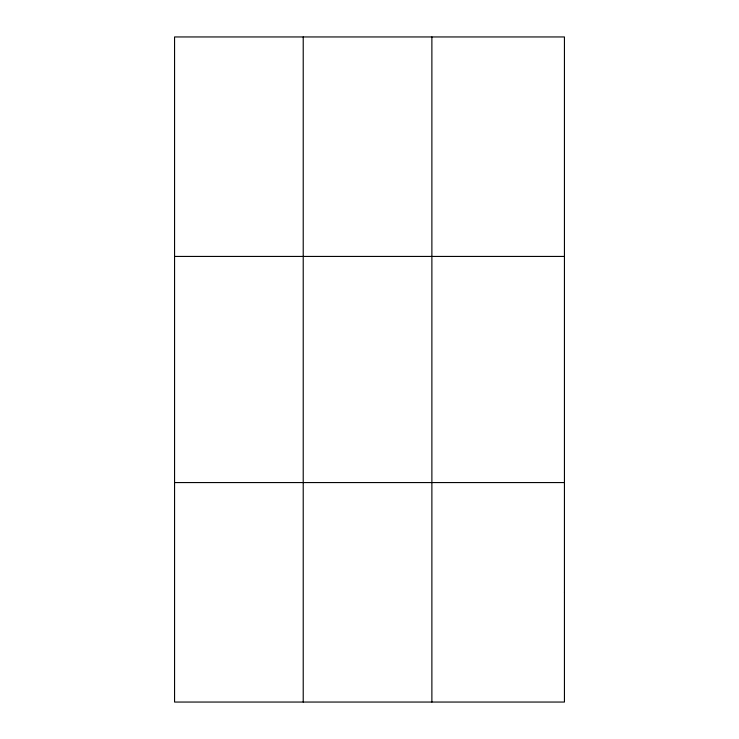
<?xml version="1.0" encoding="UTF-8"?>
<svg xmlns="http://www.w3.org/2000/svg" width="739" height="739" viewBox="0 0 739 739"><rect width="100%" height="100%" fill="white"/><g stroke="black" fill="none" stroke-linecap="round" stroke-linejoin="round"><path stroke-width="1.11" d="M303.221 36.95L303.221 702.05M431.881 36.95L431.881 702.05M174.561 256.433L564.439 256.433M174.561 482.567L564.439 482.567M564.439 592.308L564.439 702.05L174.561 702.05L174.561 36.95L564.439 36.95L564.439 592.308"/></g></svg>
